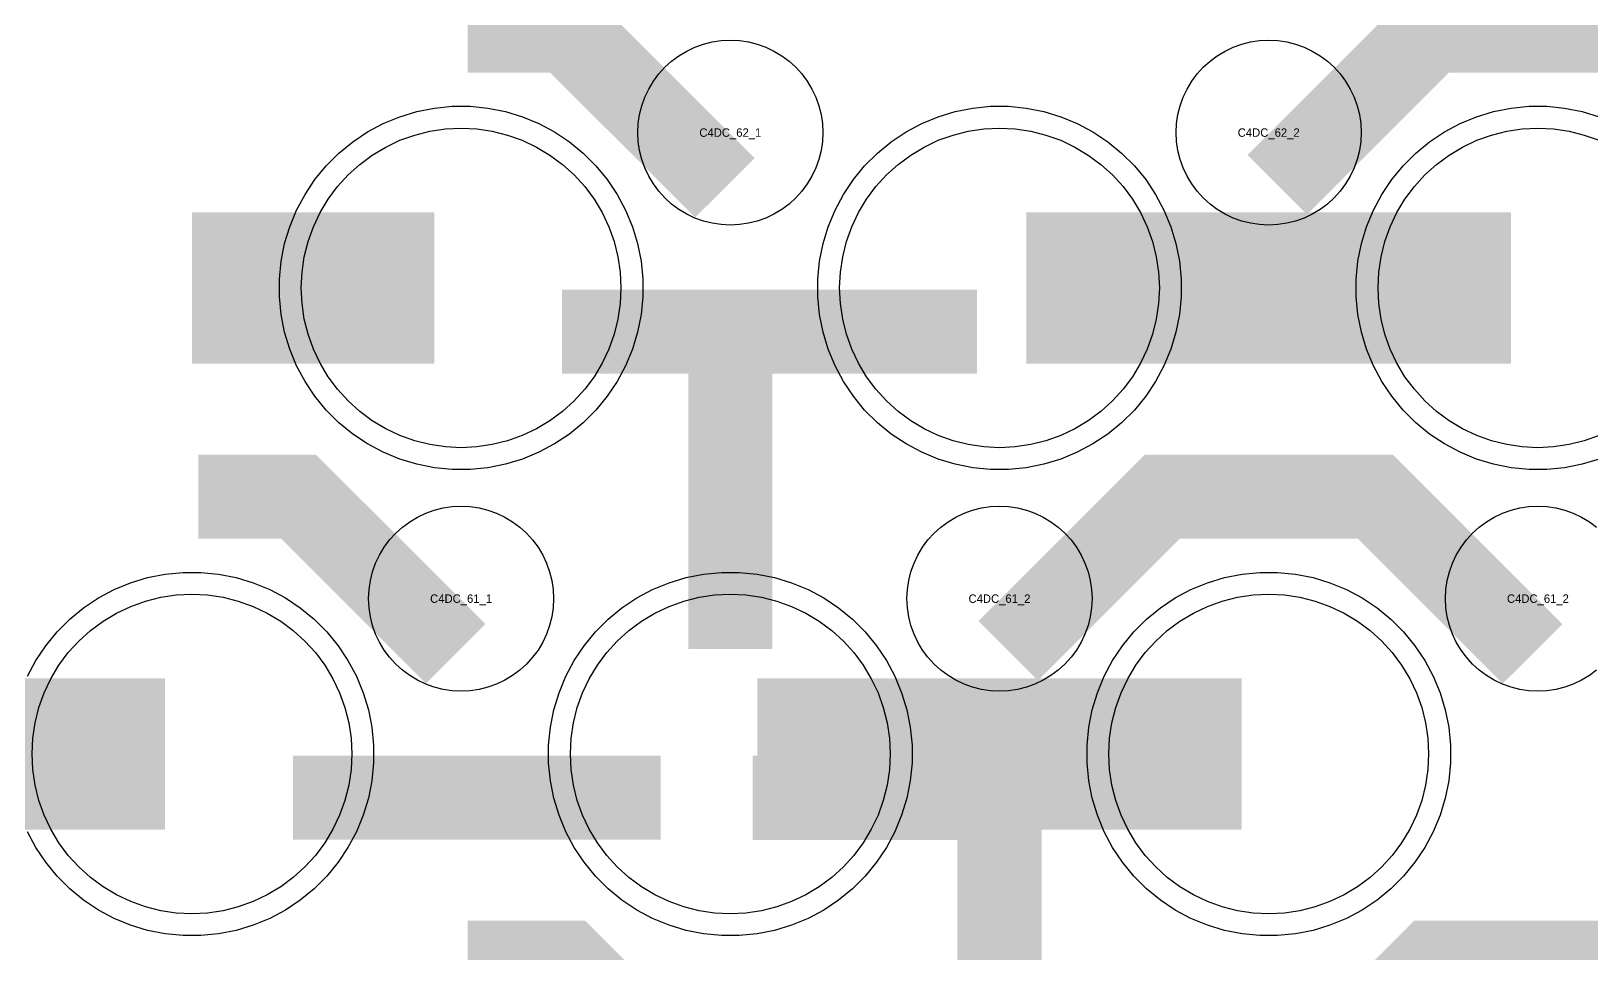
# Model space of a CAD drawing. Extents: x -11880 to 11880, y -14992 to 14992.
# Drawn here: x -11647.8 to -11184, y -6446.6 to -6172.3 of the extents above; entities that cross this region are included whole.
import ezdxf
from ezdxf.enums import TextEntityAlignment as Align

# ---------------------------------------------------------------- set-up
doc = ezdxf.new("R2010")
doc.units = 0
doc.header["$MEASUREMENT"] = 0
for name, color, linetype in [('GDS_775_DT_237', 138, 'CONTINUOUS'), ('RDL1_FS', 34, 'CONTINUOUS'), ('RDL_BS', 160, 'CONTINUOUS')]:
    doc.layers.add(name, color=color, linetype=linetype)

msp = doc.modelspace()

# ---------------------------------------------------------------- linework, layer by layer
at = {"layer": 'RDL1_FS'}
for points in [[(-11520, -6296.099), (-11524.657, -6295.87), (-11529.268, -6295.186), (-11533.791, -6294.054), (-11538.181, -6292.482), (-11542.395, -6290.49), (-11546.395, -6288.092), (-11550.14, -6285.314), (-11553.594, -6282.184), (-11556.724, -6278.73), (-11559.502, -6274.985), (-11561.9, -6270.985), (-11563.892, -6266.771), (-11565.464, -6262.381), (-11566.596, -6257.858), (-11567.28, -6253.247), (-11567.509, -6248.59), (-11567.28, -6243.933), (-11566.596, -6239.322), (-11565.464, -6234.799), (-11563.892, -6230.409), (-11561.9, -6226.195), (-11559.502, -6222.195), (-11556.724, -6218.45), (-11553.594, -6214.996), (-11550.14, -6211.866), (-11546.395, -6209.088), (-11542.395, -6206.69), (-11538.181, -6204.698), (-11533.791, -6203.126), (-11529.268, -6201.994), (-11524.657, -6201.31), (-11520, -6201.081), (-11515.343, -6201.31), (-11510.732, -6201.994), (-11506.209, -6203.126), (-11501.819, -6204.698), (-11497.605, -6206.69), (-11493.605, -6209.088), (-11489.86, -6211.866), (-11486.406, -6214.996), (-11483.276, -6218.45), (-11480.498, -6222.195), (-11478.1, -6226.195), (-11476.108, -6230.409), (-11474.536, -6234.799), (-11473.404, -6239.322), (-11472.72, -6243.933), (-11472.491, -6248.59), (-11472.72, -6253.247), (-11473.404, -6257.858), (-11474.536, -6262.381), (-11476.108, -6266.771), (-11478.1, -6270.985), (-11480.498, -6274.985), (-11483.276, -6278.73), (-11486.406, -6282.184), (-11489.86, -6285.314), (-11493.605, -6288.092), (-11497.605, -6290.49), (-11501.819, -6292.482), (-11506.209, -6294.054), (-11510.732, -6295.186), (-11515.343, -6295.87)], [(-11360, -6296.099), (-11364.657, -6295.87), (-11369.268, -6295.186), (-11373.791, -6294.054), (-11378.181, -6292.482), (-11382.395, -6290.49), (-11386.395, -6288.092), (-11390.14, -6285.314), (-11393.594, -6282.184), (-11396.724, -6278.73), (-11399.502, -6274.985), (-11401.9, -6270.985), (-11403.892, -6266.771), (-11405.464, -6262.381), (-11406.596, -6257.858), (-11407.28, -6253.247), (-11407.509, -6248.59), (-11407.28, -6243.933), (-11406.596, -6239.322), (-11405.464, -6234.799), (-11403.892, -6230.409), (-11401.9, -6226.195), (-11399.502, -6222.195), (-11396.724, -6218.45), (-11393.594, -6214.996), (-11390.14, -6211.866), (-11386.395, -6209.088), (-11382.395, -6206.69), (-11378.181, -6204.698), (-11373.791, -6203.126), (-11369.268, -6201.994), (-11364.657, -6201.31), (-11360, -6201.081), (-11355.343, -6201.31), (-11350.732, -6201.994), (-11346.209, -6203.126), (-11341.819, -6204.698), (-11337.605, -6206.69), (-11333.605, -6209.088), (-11329.86, -6211.866), (-11326.406, -6214.996), (-11323.276, -6218.45), (-11320.498, -6222.195), (-11318.1, -6226.195), (-11316.108, -6230.409), (-11314.536, -6234.799), (-11313.404, -6239.322), (-11312.72, -6243.933), (-11312.491, -6248.59), (-11312.72, -6253.247), (-11313.404, -6257.858), (-11314.536, -6262.381), (-11316.108, -6266.771), (-11318.1, -6270.985), (-11320.498, -6274.985), (-11323.276, -6278.73), (-11326.406, -6282.184), (-11329.86, -6285.314), (-11333.605, -6288.092), (-11337.605, -6290.49), (-11341.819, -6292.482), (-11346.209, -6294.054), (-11350.732, -6295.186), (-11355.343, -6295.87)], [(-11600, -6434.664), (-11604.657, -6434.435), (-11609.268, -6433.751), (-11613.791, -6432.619), (-11618.181, -6431.047), (-11622.395, -6429.055), (-11626.395, -6426.657), (-11630.14, -6423.879), (-11633.594, -6420.749), (-11636.724, -6417.295), (-11639.502, -6413.55), (-11641.9, -6409.55), (-11643.892, -6405.336), (-11645.464, -6400.946), (-11646.596, -6396.423), (-11647.28, -6391.812), (-11647.509, -6387.155), (-11647.28, -6382.498), (-11646.596, -6377.887), (-11645.464, -6373.364), (-11643.892, -6368.974), (-11641.9, -6364.76), (-11639.502, -6360.76), (-11636.724, -6357.015), (-11633.594, -6353.561), (-11630.14, -6350.431), (-11626.395, -6347.653), (-11622.395, -6345.255), (-11618.181, -6343.263), (-11613.791, -6341.691), (-11609.268, -6340.559), (-11604.657, -6339.875), (-11600, -6339.646), (-11595.343, -6339.875), (-11590.732, -6340.559), (-11586.209, -6341.691), (-11581.819, -6343.263), (-11577.605, -6345.255), (-11573.605, -6347.653), (-11569.86, -6350.431), (-11566.406, -6353.561), (-11563.276, -6357.015), (-11560.498, -6360.76), (-11558.1, -6364.76), (-11556.108, -6368.974), (-11554.536, -6373.364), (-11553.404, -6377.887), (-11552.72, -6382.498), (-11552.491, -6387.155), (-11552.72, -6391.812), (-11553.404, -6396.423), (-11554.536, -6400.946), (-11556.108, -6405.336), (-11558.1, -6409.55), (-11560.498, -6413.55), (-11563.276, -6417.295), (-11566.406, -6420.749), (-11569.86, -6423.879), (-11573.605, -6426.657), (-11577.605, -6429.055), (-11581.819, -6431.047), (-11586.209, -6432.619), (-11590.732, -6433.751), (-11595.343, -6434.435)], [(-11440, -6434.664), (-11444.657, -6434.435), (-11449.268, -6433.751), (-11453.791, -6432.619), (-11458.181, -6431.047), (-11462.395, -6429.055), (-11466.395, -6426.657), (-11470.14, -6423.879), (-11473.594, -6420.749), (-11476.724, -6417.295), (-11479.502, -6413.55), (-11481.9, -6409.55), (-11483.892, -6405.336), (-11485.464, -6400.946), (-11486.596, -6396.423), (-11487.28, -6391.812), (-11487.509, -6387.155), (-11487.28, -6382.498), (-11486.596, -6377.887), (-11485.464, -6373.364), (-11483.892, -6368.974), (-11481.9, -6364.76), (-11479.502, -6360.76), (-11476.724, -6357.015), (-11473.594, -6353.561), (-11470.14, -6350.431), (-11466.395, -6347.653), (-11462.395, -6345.255), (-11458.181, -6343.263), (-11453.791, -6341.691), (-11449.268, -6340.559), (-11444.657, -6339.875), (-11440, -6339.646), (-11435.343, -6339.875), (-11430.732, -6340.559), (-11426.209, -6341.691), (-11421.819, -6343.263), (-11417.605, -6345.255), (-11413.605, -6347.653), (-11409.86, -6350.431), (-11406.406, -6353.561), (-11403.276, -6357.015), (-11400.498, -6360.76), (-11398.1, -6364.76), (-11396.108, -6368.974), (-11394.536, -6373.364), (-11393.404, -6377.887), (-11392.72, -6382.498), (-11392.491, -6387.155), (-11392.72, -6391.812), (-11393.404, -6396.423), (-11394.536, -6400.946), (-11396.108, -6405.336), (-11398.1, -6409.55), (-11400.498, -6413.55), (-11403.276, -6417.295), (-11406.406, -6420.749), (-11409.86, -6423.879), (-11413.605, -6426.657), (-11417.605, -6429.055), (-11421.819, -6431.047), (-11426.209, -6432.619), (-11430.732, -6433.751), (-11435.343, -6434.435)], [(-11280, -6434.664), (-11284.657, -6434.435), (-11289.268, -6433.751), (-11293.791, -6432.619), (-11298.181, -6431.047), (-11302.395, -6429.055), (-11306.395, -6426.657), (-11310.14, -6423.879), (-11313.594, -6420.749), (-11316.724, -6417.295), (-11319.502, -6413.55), (-11321.9, -6409.55), (-11323.892, -6405.336), (-11325.464, -6400.946), (-11326.596, -6396.423), (-11327.28, -6391.812), (-11327.509, -6387.155), (-11327.28, -6382.498), (-11326.596, -6377.887), (-11325.464, -6373.364), (-11323.892, -6368.974), (-11321.9, -6364.76), (-11319.502, -6360.76), (-11316.724, -6357.015), (-11313.594, -6353.561), (-11310.14, -6350.431), (-11306.395, -6347.653), (-11302.395, -6345.255), (-11298.181, -6343.263), (-11293.791, -6341.691), (-11289.268, -6340.559), (-11284.657, -6339.875), (-11280, -6339.646), (-11275.343, -6339.875), (-11270.732, -6340.559), (-11266.209, -6341.691), (-11261.819, -6343.263), (-11257.605, -6345.255), (-11253.605, -6347.653), (-11249.86, -6350.431), (-11246.406, -6353.561), (-11243.276, -6357.015), (-11240.498, -6360.76), (-11238.1, -6364.76), (-11236.108, -6368.974), (-11234.536, -6373.364), (-11233.404, -6377.887), (-11232.72, -6382.498), (-11232.491, -6387.155), (-11232.72, -6391.812), (-11233.404, -6396.423), (-11234.536, -6400.946), (-11236.108, -6405.336), (-11238.1, -6409.55), (-11240.498, -6413.55), (-11243.276, -6417.295), (-11246.406, -6420.749), (-11249.86, -6423.879), (-11253.605, -6426.657), (-11257.605, -6429.055), (-11261.819, -6431.047), (-11266.209, -6432.619), (-11270.732, -6433.751), (-11275.343, -6434.435)]]:
    msp.add_lwpolyline(points, close=True, dxfattribs=at)
msp.add_lwpolyline([(-11181.819, -6292.482), (-11186.209, -6294.054), (-11190.732, -6295.186), (-11195.343, -6295.87), (-11200, -6296.099), (-11204.657, -6295.87), (-11209.268, -6295.186), (-11213.791, -6294.054), (-11218.181, -6292.482), (-11222.395, -6290.49), (-11226.395, -6288.092), (-11230.14, -6285.314), (-11233.594, -6282.184), (-11236.724, -6278.73), (-11239.502, -6274.985), (-11241.9, -6270.985), (-11243.892, -6266.771), (-11245.464, -6262.381), (-11246.596, -6257.858), (-11247.28, -6253.247), (-11247.509, -6248.59), (-11247.28, -6243.933), (-11246.596, -6239.322), (-11245.464, -6234.799), (-11243.892, -6230.409), (-11241.9, -6226.195), (-11239.502, -6222.195), (-11236.724, -6218.45), (-11233.594, -6214.996), (-11230.14, -6211.866), (-11226.395, -6209.088), (-11222.395, -6206.69), (-11218.181, -6204.698), (-11213.791, -6203.126), (-11209.268, -6201.994), (-11204.657, -6201.31), (-11200, -6201.081), (-11195.343, -6201.31), (-11190.732, -6201.994), (-11186.209, -6203.126), (-11181.819, -6204.698)], dxfattribs=at)
for points in [[(-11599.998, -6248.59, 45, 45, 0), (-11527.998, -6248.59, 45, 45, 0)], [(-11351.998, -6248.59, 45, 45, 0), (-11279.998, -6248.59, 45, 45, 0)], [(-11279.998, -6248.59, 45, 45, 0), (-11207.998, -6248.59, 45, 45, 0)], [(-11679.998, -6387.155, 45, 45, 0), (-11607.998, -6387.155, 45, 45, 0)], [(-11431.998, -6387.155, 45, 45, 0), (-11359.998, -6387.155, 45, 45, 0)], [(-11359.998, -6387.155, 45, 45, 0), (-11287.998, -6387.155, 45, 45, 0)]]:
    msp.add_lwpolyline(points, format="xyseb", dxfattribs=at)
at = {"layer": 'RDL_BS'}
for points in [[(-11441.599, -6218.803, 25, 25, 0), (-11488.313, -6172.089, 25, 25, 0), (-11518.071, -6172.089, 25, 25, 0)], [(-11277.438, -6217.904, 25, 25, 0), (-11231.623, -6172.089, 25, 25, 0), (-11198.07, -6172.089, 25, 25, 0)], [(-11121.599, -6218.803, 25, 25, 0), (-11168.313, -6172.089, 25, 25, 0), (-11198.071, -6172.089, 25, 25, 0)], [(-11440, -6355.895, 25, 25, 0), (-11440, -6249.118, 25, 25, 0)], [(-11440, -6355.895, 25, 25, 0), (-11440, -6249.118, 25, 25, 0)], [(-11489.984, -6261.603, 25, 25, 0), (-11380.719, -6261.603, 25, 25, 0)], [(-11452.5, -6261.618, 25, 25, 0), (-11387.833, -6261.618, 25, 25, 0)], [(-11452.5, -6261.618, 25, 25, 0), (-11366.667, -6261.618, 25, 25, 0)], [(-11521.599, -6357.368, 25, 25, 0), (-11568.313, -6310.654, 25, 25, 0), (-11598.071, -6310.654, 25, 25, 0)], [(-11357.438, -6356.469, 25, 25, 0), (-11311.623, -6310.654, 25, 25, 0), (-11278.07, -6310.654, 25, 25, 0)], [(-11201.599, -6357.368, 25, 25, 0), (-11248.313, -6310.654, 25, 25, 0), (-11278.071, -6310.654, 25, 25, 0)], [(-11360, -6494.46, 25, 25, 0), (-11360, -6387.683, 25, 25, 0)], [(-11360, -6494.46, 25, 25, 0), (-11360, -6387.683, 25, 25, 0)], [(-11569.984, -6400.168, 25, 25, 0), (-11460.719, -6400.168, 25, 25, 0)], [(-11347.5, -6400.183, 25, 25, 0), (-11433.333, -6400.183, 25, 25, 0)], [(-11347.5, -6400.183, 25, 25, 0), (-11412.167, -6400.183, 25, 25, 0)], [(-11441.599, -6495.933, 25, 25, 0), (-11488.313, -6449.219, 25, 25, 0), (-11518.071, -6449.219, 25, 25, 0)], [(-11277.438, -6495.034, 25, 25, 0), (-11231.623, -6449.219, 25, 25, 0), (-11198.07, -6449.219, 25, 25, 0)], [(-11121.599, -6495.933, 25, 25, 0), (-11168.313, -6449.219, 25, 25, 0), (-11198.071, -6449.219, 25, 25, 0)]]:
    msp.add_lwpolyline(points, format="xyseb", dxfattribs=at)
for points in [[(-11440, -6229.896), (-11442.693, -6229.764), (-11445.365, -6229.368), (-11447.984, -6228.711), (-11450.519, -6227.804), (-11452.956, -6226.652), (-11455.28, -6225.259), (-11457.443, -6223.656), (-11459.442, -6221.844), (-11461.254, -6219.845), (-11462.857, -6217.682), (-11464.25, -6215.358), (-11465.402, -6212.921), (-11466.309, -6210.386), (-11466.966, -6207.767), (-11467.362, -6205.095), (-11467.494, -6202.402), (-11467.362, -6199.709), (-11466.966, -6197.037), (-11466.309, -6194.418), (-11465.402, -6191.883), (-11464.25, -6189.446), (-11462.857, -6187.122), (-11461.254, -6184.959), (-11459.442, -6182.96), (-11457.443, -6181.148), (-11455.28, -6179.545), (-11452.956, -6178.152), (-11450.519, -6177), (-11447.984, -6176.093), (-11445.365, -6175.436), (-11442.693, -6175.04), (-11440, -6174.908), (-11437.307, -6175.04), (-11434.635, -6175.436), (-11432.016, -6176.093), (-11429.481, -6177), (-11427.044, -6178.152), (-11424.72, -6179.545), (-11422.557, -6181.148), (-11420.558, -6182.96), (-11418.746, -6184.959), (-11417.143, -6187.122), (-11415.75, -6189.446), (-11414.598, -6191.883), (-11413.691, -6194.418), (-11413.034, -6197.037), (-11412.638, -6199.709), (-11412.506, -6202.402), (-11412.638, -6205.095), (-11413.034, -6207.767), (-11413.691, -6210.386), (-11414.598, -6212.921), (-11415.75, -6215.358), (-11417.143, -6217.682), (-11418.746, -6219.845), (-11420.558, -6221.844), (-11422.557, -6223.656), (-11424.72, -6225.259), (-11427.044, -6226.652), (-11429.481, -6227.804), (-11432.016, -6228.711), (-11434.635, -6229.368), (-11437.307, -6229.764)], [(-11280, -6229.896), (-11282.693, -6229.764), (-11285.365, -6229.368), (-11287.984, -6228.711), (-11290.519, -6227.804), (-11292.956, -6226.652), (-11295.28, -6225.259), (-11297.443, -6223.656), (-11299.442, -6221.844), (-11301.254, -6219.845), (-11302.857, -6217.682), (-11304.25, -6215.358), (-11305.402, -6212.921), (-11306.309, -6210.386), (-11306.966, -6207.767), (-11307.362, -6205.095), (-11307.494, -6202.402), (-11307.362, -6199.709), (-11306.966, -6197.037), (-11306.309, -6194.418), (-11305.402, -6191.883), (-11304.25, -6189.446), (-11302.857, -6187.122), (-11301.254, -6184.959), (-11299.442, -6182.96), (-11297.443, -6181.148), (-11295.28, -6179.545), (-11292.956, -6178.152), (-11290.519, -6177), (-11287.984, -6176.093), (-11285.365, -6175.436), (-11282.693, -6175.04), (-11280, -6174.908), (-11277.307, -6175.04), (-11274.635, -6175.436), (-11272.016, -6176.093), (-11269.481, -6177), (-11267.044, -6178.152), (-11264.72, -6179.545), (-11262.557, -6181.148), (-11260.558, -6182.96), (-11258.746, -6184.959), (-11257.143, -6187.122), (-11255.75, -6189.446), (-11254.598, -6191.883), (-11253.691, -6194.418), (-11253.034, -6197.037), (-11252.638, -6199.709), (-11252.506, -6202.402), (-11252.638, -6205.095), (-11253.034, -6207.767), (-11253.691, -6210.386), (-11254.598, -6212.921), (-11255.75, -6215.358), (-11257.143, -6217.682), (-11258.746, -6219.845), (-11260.558, -6221.844), (-11262.557, -6223.656), (-11264.72, -6225.259), (-11267.044, -6226.652), (-11269.481, -6227.804), (-11272.016, -6228.711), (-11274.635, -6229.368), (-11277.307, -6229.764)], [(-11522.644, -6302.59), (-11527.938, -6302.073), (-11533.165, -6301.027), (-11538.205, -6299.496), (-11543.115, -6297.465), (-11547.777, -6294.973), (-11552.191, -6292.026), (-11556.292, -6288.664), (-11560.074, -6284.882), (-11563.436, -6280.781), (-11566.383, -6276.367), (-11568.875, -6271.705), (-11570.906, -6266.795), (-11572.437, -6261.755), (-11573.483, -6256.528), (-11574, -6251.234), (-11574, -6245.946), (-11573.483, -6240.652), (-11572.437, -6235.425), (-11570.906, -6230.385), (-11568.875, -6225.475), (-11566.383, -6220.813), (-11563.436, -6216.399), (-11560.074, -6212.298), (-11556.292, -6208.516), (-11552.191, -6205.154), (-11547.777, -6202.207), (-11543.115, -6199.715), (-11538.205, -6197.684), (-11533.165, -6196.153), (-11527.938, -6195.107), (-11522.644, -6194.59), (-11517.356, -6194.59), (-11512.062, -6195.107), (-11506.835, -6196.153), (-11501.795, -6197.684), (-11496.885, -6199.715), (-11492.223, -6202.207), (-11487.809, -6205.154), (-11483.708, -6208.516), (-11479.926, -6212.298), (-11476.564, -6216.399), (-11473.617, -6220.813), (-11471.125, -6225.475), (-11469.094, -6230.385), (-11467.563, -6235.425), (-11466.517, -6240.652), (-11466, -6245.946), (-11466, -6251.234), (-11466.517, -6256.528), (-11467.563, -6261.755), (-11469.094, -6266.795), (-11471.125, -6271.705), (-11473.617, -6276.367), (-11476.564, -6280.781), (-11479.926, -6284.882), (-11483.708, -6288.664), (-11487.809, -6292.026), (-11492.223, -6294.973), (-11496.885, -6297.465), (-11501.795, -6299.496), (-11506.835, -6301.027), (-11512.062, -6302.073), (-11517.356, -6302.59)], [(-11362.644, -6302.59), (-11367.938, -6302.073), (-11373.165, -6301.027), (-11378.205, -6299.496), (-11383.115, -6297.465), (-11387.777, -6294.973), (-11392.191, -6292.026), (-11396.292, -6288.664), (-11400.074, -6284.882), (-11403.436, -6280.781), (-11406.383, -6276.367), (-11408.875, -6271.705), (-11410.906, -6266.795), (-11412.437, -6261.755), (-11413.483, -6256.528), (-11414, -6251.234), (-11414, -6245.946), (-11413.483, -6240.652), (-11412.437, -6235.425), (-11410.906, -6230.385), (-11408.875, -6225.475), (-11406.383, -6220.813), (-11403.436, -6216.399), (-11400.074, -6212.298), (-11396.292, -6208.516), (-11392.191, -6205.154), (-11387.777, -6202.207), (-11383.115, -6199.715), (-11378.205, -6197.684), (-11373.165, -6196.153), (-11367.938, -6195.107), (-11362.644, -6194.59), (-11357.356, -6194.59), (-11352.062, -6195.107), (-11346.835, -6196.153), (-11341.795, -6197.684), (-11336.885, -6199.715), (-11332.223, -6202.207), (-11327.809, -6205.154), (-11323.708, -6208.516), (-11319.926, -6212.298), (-11316.564, -6216.399), (-11313.617, -6220.813), (-11311.125, -6225.475), (-11309.094, -6230.385), (-11307.563, -6235.425), (-11306.517, -6240.652), (-11306, -6245.946), (-11306, -6251.234), (-11306.517, -6256.528), (-11307.563, -6261.755), (-11309.094, -6266.795), (-11311.125, -6271.705), (-11313.617, -6276.367), (-11316.564, -6280.781), (-11319.926, -6284.882), (-11323.708, -6288.664), (-11327.809, -6292.026), (-11332.223, -6294.973), (-11336.885, -6297.465), (-11341.795, -6299.496), (-11346.835, -6301.027), (-11352.062, -6302.073), (-11357.356, -6302.59)], [(-11520, -6368.461), (-11522.693, -6368.329), (-11525.365, -6367.933), (-11527.984, -6367.276), (-11530.519, -6366.369), (-11532.956, -6365.217), (-11535.28, -6363.824), (-11537.443, -6362.221), (-11539.442, -6360.409), (-11541.254, -6358.41), (-11542.857, -6356.247), (-11544.25, -6353.923), (-11545.402, -6351.486), (-11546.309, -6348.951), (-11546.966, -6346.332), (-11547.362, -6343.66), (-11547.494, -6340.967), (-11547.362, -6338.274), (-11546.966, -6335.602), (-11546.309, -6332.983), (-11545.402, -6330.448), (-11544.25, -6328.011), (-11542.857, -6325.687), (-11541.254, -6323.524), (-11539.442, -6321.525), (-11537.443, -6319.713), (-11535.28, -6318.11), (-11532.956, -6316.717), (-11530.519, -6315.565), (-11527.984, -6314.658), (-11525.365, -6314.001), (-11522.693, -6313.605), (-11520, -6313.473), (-11517.307, -6313.605), (-11514.635, -6314.001), (-11512.016, -6314.658), (-11509.481, -6315.565), (-11507.044, -6316.717), (-11504.72, -6318.11), (-11502.557, -6319.713), (-11500.558, -6321.525), (-11498.746, -6323.524), (-11497.143, -6325.687), (-11495.75, -6328.011), (-11494.598, -6330.448), (-11493.691, -6332.983), (-11493.034, -6335.602), (-11492.638, -6338.274), (-11492.506, -6340.967), (-11492.638, -6343.66), (-11493.034, -6346.332), (-11493.691, -6348.951), (-11494.598, -6351.486), (-11495.75, -6353.923), (-11497.143, -6356.247), (-11498.746, -6358.41), (-11500.558, -6360.409), (-11502.557, -6362.221), (-11504.72, -6363.824), (-11507.044, -6365.217), (-11509.481, -6366.369), (-11512.016, -6367.276), (-11514.635, -6367.933), (-11517.307, -6368.329)], [(-11360, -6368.461), (-11362.693, -6368.329), (-11365.365, -6367.933), (-11367.984, -6367.276), (-11370.519, -6366.369), (-11372.956, -6365.217), (-11375.28, -6363.824), (-11377.443, -6362.221), (-11379.442, -6360.409), (-11381.254, -6358.41), (-11382.857, -6356.247), (-11384.25, -6353.923), (-11385.402, -6351.486), (-11386.309, -6348.951), (-11386.966, -6346.332), (-11387.362, -6343.66), (-11387.494, -6340.967), (-11387.362, -6338.274), (-11386.966, -6335.602), (-11386.309, -6332.983), (-11385.402, -6330.448), (-11384.25, -6328.011), (-11382.857, -6325.687), (-11381.254, -6323.524), (-11379.442, -6321.525), (-11377.443, -6319.713), (-11375.28, -6318.11), (-11372.956, -6316.717), (-11370.519, -6315.565), (-11367.984, -6314.658), (-11365.365, -6314.001), (-11362.693, -6313.605), (-11360, -6313.473), (-11357.307, -6313.605), (-11354.635, -6314.001), (-11352.016, -6314.658), (-11349.481, -6315.565), (-11347.044, -6316.717), (-11344.72, -6318.11), (-11342.557, -6319.713), (-11340.558, -6321.525), (-11338.746, -6323.524), (-11337.143, -6325.687), (-11335.75, -6328.011), (-11334.598, -6330.448), (-11333.691, -6332.983), (-11333.034, -6335.602), (-11332.638, -6338.274), (-11332.506, -6340.967), (-11332.638, -6343.66), (-11333.034, -6346.332), (-11333.691, -6348.951), (-11334.598, -6351.486), (-11335.75, -6353.923), (-11337.143, -6356.247), (-11338.746, -6358.41), (-11340.558, -6360.409), (-11342.557, -6362.221), (-11344.72, -6363.824), (-11347.044, -6365.217), (-11349.481, -6366.369), (-11352.016, -6367.276), (-11354.635, -6367.933), (-11357.307, -6368.329)], [(-11442.644, -6441.155), (-11447.938, -6440.638), (-11453.165, -6439.592), (-11458.205, -6438.061), (-11463.115, -6436.03), (-11467.777, -6433.538), (-11472.191, -6430.591), (-11476.292, -6427.229), (-11480.074, -6423.447), (-11483.436, -6419.346), (-11486.383, -6414.932), (-11488.875, -6410.27), (-11490.906, -6405.36), (-11492.437, -6400.32), (-11493.483, -6395.093), (-11494, -6389.799), (-11494, -6384.511), (-11493.483, -6379.217), (-11492.437, -6373.99), (-11490.906, -6368.95), (-11488.875, -6364.04), (-11486.383, -6359.378), (-11483.436, -6354.964), (-11480.074, -6350.863), (-11476.292, -6347.081), (-11472.191, -6343.719), (-11467.777, -6340.772), (-11463.115, -6338.28), (-11458.205, -6336.249), (-11453.165, -6334.718), (-11447.938, -6333.672), (-11442.644, -6333.155), (-11437.356, -6333.155), (-11432.062, -6333.672), (-11426.835, -6334.718), (-11421.795, -6336.249), (-11416.885, -6338.28), (-11412.223, -6340.772), (-11407.809, -6343.719), (-11403.708, -6347.081), (-11399.926, -6350.863), (-11396.564, -6354.964), (-11393.617, -6359.378), (-11391.125, -6364.04), (-11389.094, -6368.95), (-11387.563, -6373.99), (-11386.517, -6379.217), (-11386, -6384.511), (-11386, -6389.799), (-11386.517, -6395.093), (-11387.563, -6400.32), (-11389.094, -6405.36), (-11391.125, -6410.27), (-11393.617, -6414.932), (-11396.564, -6419.346), (-11399.926, -6423.447), (-11403.708, -6427.229), (-11407.809, -6430.591), (-11412.223, -6433.538), (-11416.885, -6436.03), (-11421.795, -6438.061), (-11426.835, -6439.592), (-11432.062, -6440.638), (-11437.356, -6441.155)], [(-11282.644, -6441.155), (-11287.938, -6440.638), (-11293.165, -6439.592), (-11298.205, -6438.061), (-11303.115, -6436.03), (-11307.777, -6433.538), (-11312.191, -6430.591), (-11316.292, -6427.229), (-11320.074, -6423.447), (-11323.436, -6419.346), (-11326.383, -6414.932), (-11328.875, -6410.27), (-11330.906, -6405.36), (-11332.437, -6400.32), (-11333.483, -6395.093), (-11334, -6389.799), (-11334, -6384.511), (-11333.483, -6379.217), (-11332.437, -6373.99), (-11330.906, -6368.95), (-11328.875, -6364.04), (-11326.383, -6359.378), (-11323.436, -6354.964), (-11320.074, -6350.863), (-11316.292, -6347.081), (-11312.191, -6343.719), (-11307.777, -6340.772), (-11303.115, -6338.28), (-11298.205, -6336.249), (-11293.165, -6334.718), (-11287.938, -6333.672), (-11282.644, -6333.155), (-11277.356, -6333.155), (-11272.062, -6333.672), (-11266.835, -6334.718), (-11261.795, -6336.249), (-11256.885, -6338.28), (-11252.223, -6340.772), (-11247.809, -6343.719), (-11243.708, -6347.081), (-11239.926, -6350.863), (-11236.564, -6354.964), (-11233.617, -6359.378), (-11231.125, -6364.04), (-11229.094, -6368.95), (-11227.563, -6373.99), (-11226.517, -6379.217), (-11226, -6384.511), (-11226, -6389.799), (-11226.517, -6395.093), (-11227.563, -6400.32), (-11229.094, -6405.36), (-11231.125, -6410.27), (-11233.617, -6414.932), (-11236.564, -6419.346), (-11239.926, -6423.447), (-11243.708, -6427.229), (-11247.809, -6430.591), (-11252.223, -6433.538), (-11256.885, -6436.03), (-11261.795, -6438.061), (-11266.835, -6439.592), (-11272.062, -6440.638), (-11277.356, -6441.155)]]:
    msp.add_lwpolyline(points, close=True, dxfattribs=at)
for points in [[(-11181.795, -6299.496), (-11186.835, -6301.027), (-11192.062, -6302.073), (-11197.356, -6302.59), (-11202.644, -6302.59), (-11207.938, -6302.073), (-11213.165, -6301.027), (-11218.205, -6299.496), (-11223.115, -6297.465), (-11227.777, -6294.973), (-11232.191, -6292.026), (-11236.292, -6288.664), (-11240.074, -6284.882), (-11243.436, -6280.781), (-11246.383, -6276.367), (-11248.875, -6271.705), (-11250.906, -6266.795), (-11252.437, -6261.755), (-11253.483, -6256.528), (-11254, -6251.234), (-11254, -6245.946), (-11253.483, -6240.652), (-11252.437, -6235.425), (-11250.906, -6230.385), (-11248.875, -6225.475), (-11246.383, -6220.813), (-11243.436, -6216.399), (-11240.074, -6212.298), (-11236.292, -6208.516), (-11232.191, -6205.154), (-11227.777, -6202.207), (-11223.115, -6199.715), (-11218.205, -6197.684), (-11213.165, -6196.153), (-11207.938, -6195.107), (-11202.644, -6194.59), (-11197.356, -6194.59), (-11192.062, -6195.107), (-11186.835, -6196.153), (-11181.795, -6197.684)], [(-11182.557, -6362.221), (-11184.72, -6363.824), (-11187.044, -6365.217), (-11189.481, -6366.369), (-11192.016, -6367.276), (-11194.635, -6367.933), (-11197.307, -6368.329), (-11200, -6368.461), (-11202.693, -6368.329), (-11205.365, -6367.933), (-11207.984, -6367.276), (-11210.519, -6366.369), (-11212.956, -6365.217), (-11215.28, -6363.824), (-11217.443, -6362.221), (-11219.442, -6360.409), (-11221.254, -6358.41), (-11222.857, -6356.247), (-11224.25, -6353.923), (-11225.402, -6351.486), (-11226.309, -6348.951), (-11226.966, -6346.332), (-11227.362, -6343.66), (-11227.494, -6340.967), (-11227.362, -6338.274), (-11226.966, -6335.602), (-11226.309, -6332.983), (-11225.402, -6330.448), (-11224.25, -6328.011), (-11222.857, -6325.687), (-11221.254, -6323.524), (-11219.442, -6321.525), (-11217.443, -6319.713), (-11215.28, -6318.11), (-11212.956, -6316.717), (-11210.519, -6315.565), (-11207.984, -6314.658), (-11205.365, -6314.001), (-11202.693, -6313.605), (-11200, -6313.473), (-11197.307, -6313.605), (-11194.635, -6314.001), (-11192.016, -6314.658), (-11189.481, -6315.565), (-11187.044, -6316.717), (-11184.72, -6318.11), (-11182.557, -6319.713)], [(-11648.875, -6364.04), (-11646.383, -6359.378), (-11643.436, -6354.964), (-11640.074, -6350.863), (-11636.292, -6347.081), (-11632.191, -6343.719), (-11627.777, -6340.772), (-11623.115, -6338.28), (-11618.205, -6336.249), (-11613.165, -6334.718), (-11607.938, -6333.672), (-11602.644, -6333.155), (-11597.356, -6333.155), (-11592.062, -6333.672), (-11586.835, -6334.718), (-11581.795, -6336.249), (-11576.885, -6338.28), (-11572.223, -6340.772), (-11567.809, -6343.719), (-11563.708, -6347.081), (-11559.926, -6350.863), (-11556.564, -6354.964), (-11553.617, -6359.378), (-11551.125, -6364.04), (-11549.094, -6368.95), (-11547.563, -6373.99), (-11546.517, -6379.217), (-11546, -6384.511), (-11546, -6389.799), (-11546.517, -6395.093), (-11547.563, -6400.32), (-11549.094, -6405.36), (-11551.125, -6410.27), (-11553.617, -6414.932), (-11556.564, -6419.346), (-11559.926, -6423.447), (-11563.708, -6427.229), (-11567.809, -6430.591), (-11572.223, -6433.538), (-11576.885, -6436.03), (-11581.795, -6438.061), (-11586.835, -6439.592), (-11592.062, -6440.638), (-11597.356, -6441.155), (-11602.644, -6441.155), (-11607.938, -6440.638), (-11613.165, -6439.592), (-11618.205, -6438.061), (-11623.115, -6436.03), (-11627.777, -6433.538), (-11632.191, -6430.591), (-11636.292, -6427.229), (-11640.074, -6423.447), (-11643.436, -6419.346), (-11646.383, -6414.932), (-11648.875, -6410.27)]]:
    msp.add_lwpolyline(points, dxfattribs=at)

# ---------------------------------------------------------------- texts
at = {"layer": 'GDS_775_DT_237'}
for s, p in [('C4DC_62_1', (-11440, -6202.402)), ('C4DC_62_1', (-11440, -6202.402)), ('C4DC_62_2', (-11280, -6202.402)), ('C4DC_62_2', (-11280, -6202.402)), ('C4DC_61_1', (-11520, -6340.967)), ('C4DC_61_1', (-11520, -6340.967)), ('C4DC_61_2', (-11360, -6340.967)), ('C4DC_61_2', (-11360, -6340.967)), ('C4DC_61_2', (-11200, -6340.967)), ('C4DC_61_2', (-11200, -6340.967))]:
    msp.add_text(s, height=2.5, dxfattribs=at).set_placement(p, align=Align.MIDDLE_CENTER)

doc.saveas('drawing.dxf')
